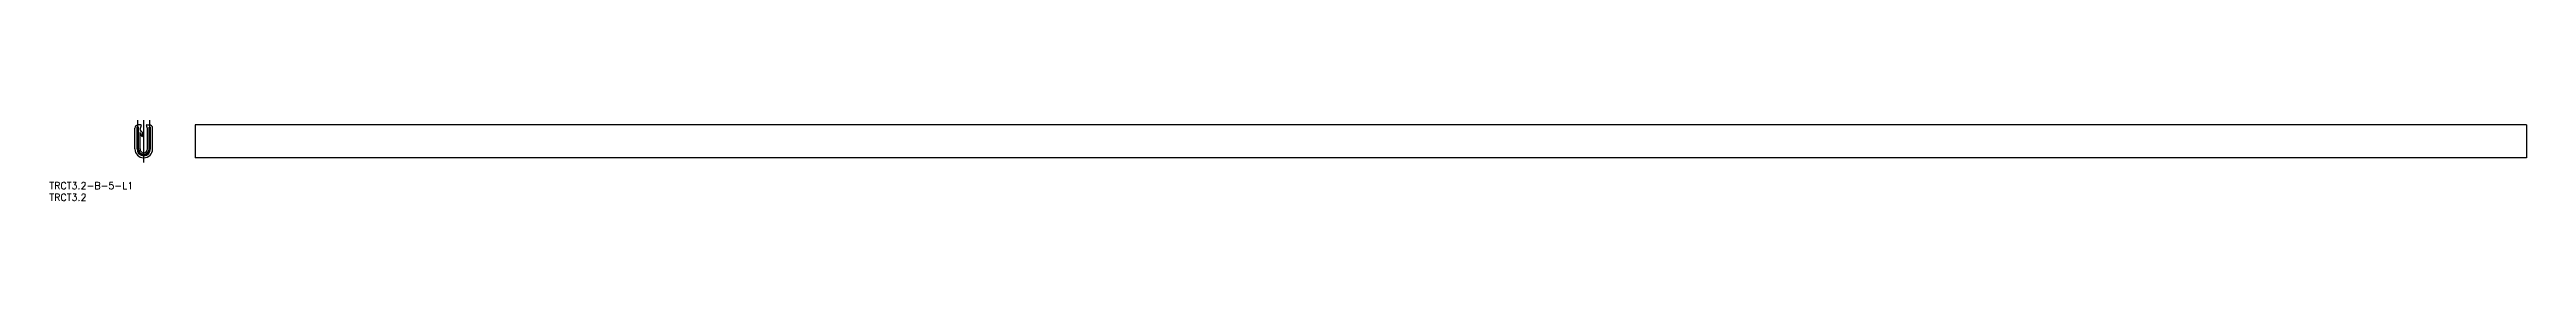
# Model space of a CAD drawing. Extents: x -44 to 1018, y -26 to 9.
import ezdxf

# ---------------------------------------------------------------- set-up
doc = ezdxf.new("R2010")
doc.units = 0
doc.linetypes.add('CENTER', pattern=[50.8, 31.75, -6.35, 6.35, -6.35])
doc.layers.get('0').update_dxf_attribs({"linetype": 'CONTINUOUS'})
doc.layers.add('CENTER', color=1, linetype='CENTER')
doc.styles.get("Standard").update_dxf_attribs({"font": 'txt.shx', "height": 3, "bigfont": 'bigfont.shx'})

# ---------------------------------------------------------------- blocks, each defined once
blk = doc.blocks.new('*U3')
at = {"color": 7, "linetype": 'CONTINUOUS'}
blk.add_text('TRCT3.2-B-5-L1', height=3, dxfattribs=at).set_placement((-44.3, -20.6))
blk = doc.blocks.new('*U4')
at = {"color": 7, "linetype": 'CONTINUOUS'}
blk.add_text('TRCT3.2', height=3, dxfattribs=at).set_placement((-44.3, -25.6))

msp = doc.modelspace()

# ---------------------------------------------------------------- linework, layer by layer
at = {"color": 7, "linetype": 'CONTINUOUS'}
for p, q in [((-7.6, -3.3), (-7.6, 5.6)), ((-6.1, 6.1), (-6.7, 6.1)), ((-6.7, -3.3), (-6.7, 6.1)), ((-5.1, 7.1), (-6.1, 7.1)), ((-6.1, -3.3), (-6.1, 6.1)), ((-5.4, -3.3), (-5.4, 3.7)), ((-5.4, -3.3), (-5.4, 3.7)), ((-2.5, 7.1), (-1.5, 7.1)), ((-2.2, -3.3), (-2.2, 5.1)), ((-2.2, -3.3), (-2.2, 3.7)), ((-2.2, -3.3), (-2.2, 3.7)), ((-1.5, -3.3), (-1.5, 6.1)), ((-1.5, 6.1), (-0.9, 6.1)), ((-0.9, -3.3), (-0.9, 6.1)), ((0, -3.3), (0, 5.6)), ((1018.2, 7.1), (18.2, 7.1)), ((18.2, 7.1), (18.2, -7.1)), ((1018.2, 7.1), (1018.2, -7.1)), ((1018.2, -7.1), (18.2, -7.1))]:
    msp.add_line(p, q, dxfattribs=at)
for centre, radius, start, end in [((-6.1, 5.6), 1.5, 90, 180), ((3, 3.5), 8.58, 158.1048, 169.5705), ((-4.9, 5.1), 0.5, 180, 220.7151), ((-5.4, 3.7), 0.05, 35.6652, 180), ((-6.8, 2.6), 2.65, 355.686, 54.2961), ((-6.4, 2.4), 1.64, 359.8526, 48.6873), ((-5.2, 6.9), 0.25, 335.2971, 85.468), ((-4.5, 2.4), 0.285, 179.8526, 355.686), ((-2.4, 6.9), 0.25, 94.532, 204.7029), ((-10.6, 3.5), 8.58, 10.4295, 21.8952), ((-1.5, 5.6), 1.5, 0, 90), ((-3.8, -3.3), 3.8, 180, 0), ((-3.8, -3.3), 2.9, 180, 0), ((-3.8, -3.3), 2.3, 180, 0), ((-3.8, -3.3), 1.6, 180, 0)]:
    msp.add_arc(centre, radius, start, end, dxfattribs=at)
at = {"layer": 'CENTER', "color": 1, "linetype": 'CENTER'}
for p, q in [((-6.4, -3.3), (-6.4, 9.1)), ((-3.8, -9.1), (-3.8, 9.1)), ((-1.2, -3.3), (-1.2, 9.1))]:
    msp.add_line(p, q, dxfattribs=at)
msp.add_arc((-3.8, -3.3), 2.6, 180, 0, dxfattribs=at)

# ---------------------------------------------------------------- block references
at = {"color": 7, "linetype": 'CONTINUOUS'}
for name in ['*U3', '*U4']:
    msp.add_blockref(name, (0, 0), dxfattribs=at)

doc.saveas('drawing.dxf')
